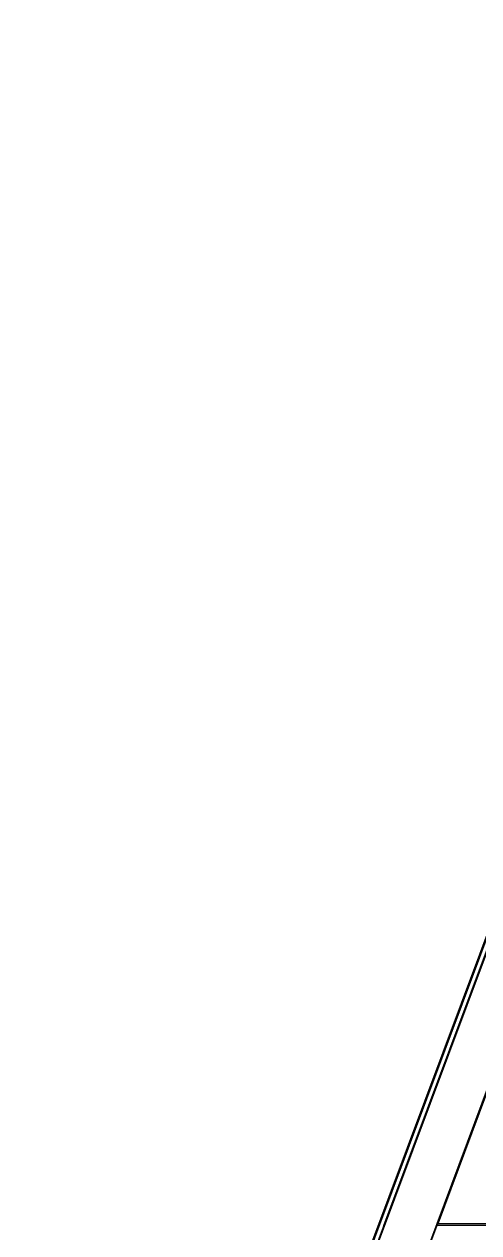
# Model space of a CAD drawing. Header units: millimetres. Extents: x -48000 to 1060615, y -2000 to 333000.
# Drawn here: x -31180 to -29696, y 31032 to 34975 of the extents above; entities that cross this region are included whole.
import ezdxf

# ---------------------------------------------------------------- set-up
doc = ezdxf.new("R2010")
doc.units = ezdxf.units.MM
doc.layers.add('D-STR-STRC', color=7, linetype='Continuous', lineweight=25)

msp = doc.modelspace()

# ---------------------------------------------------------------- linework, layer by layer
at = {"layer": 'D-STR-STRC'}
for points in [[(-31179.55, 27969.79), (-27590.48, 27969.79), (-23312.53, 40040.9), (-26661.6, 40040.9)], [(-31179.55, 27964.44), (-27590.48, 27964.44), (-23312.53, 40035.56), (-26661.6, 40035.56)], [(-27590.48, 27958.83), (-31179.55, 27958.83), (-26661.6, 40029.95), (-23312.53, 40029.95)], [(-31164.56, 27958.83), (-31164.56, 27958.83), (-26646.62, 40029.95), (-26646.62, 40029.95)], [(-30020.21, 31061.99), (-30020.21, 31061.99), (-28950.43, 33920.23), (-28950.43, 33920.23)], [(-30005.22, 31056.38), (-30005.22, 31056.38), (-28935.45, 33914.62), (-28935.45, 33914.62)], [(-26682.31, 31061.99), (-29830.62, 31061.99), (-28763.9, 33920.23), (-25666.31, 33920.23)], [(-26682.31, 31056.38), (-29830.62, 31056.38), (-28763.9, 33914.62), (-25666.31, 33914.62)], [(-30956.71, 28050.02), (-27754.86, 28050.02), (-26381.61, 31913.26), (-29514.91, 31913.26)], [(-30956.71, 28044.67), (-27754.86, 28044.67), (-26381.61, 31907.92), (-29514.91, 31907.92)]]:
    msp.add_lwpolyline(points, close=True, dxfattribs=at)
for points in [[(-31179.55, 27964.44), (-26661.6, 40035.56)], [(-31179.55, 27964.44), (-26661.6, 40035.56)], [(-31159.55, 27964.44), (-26641.6, 40035.56)]]:
    msp.add_lwpolyline(points, dxfattribs=at)

doc.saveas('drawing.dxf')
